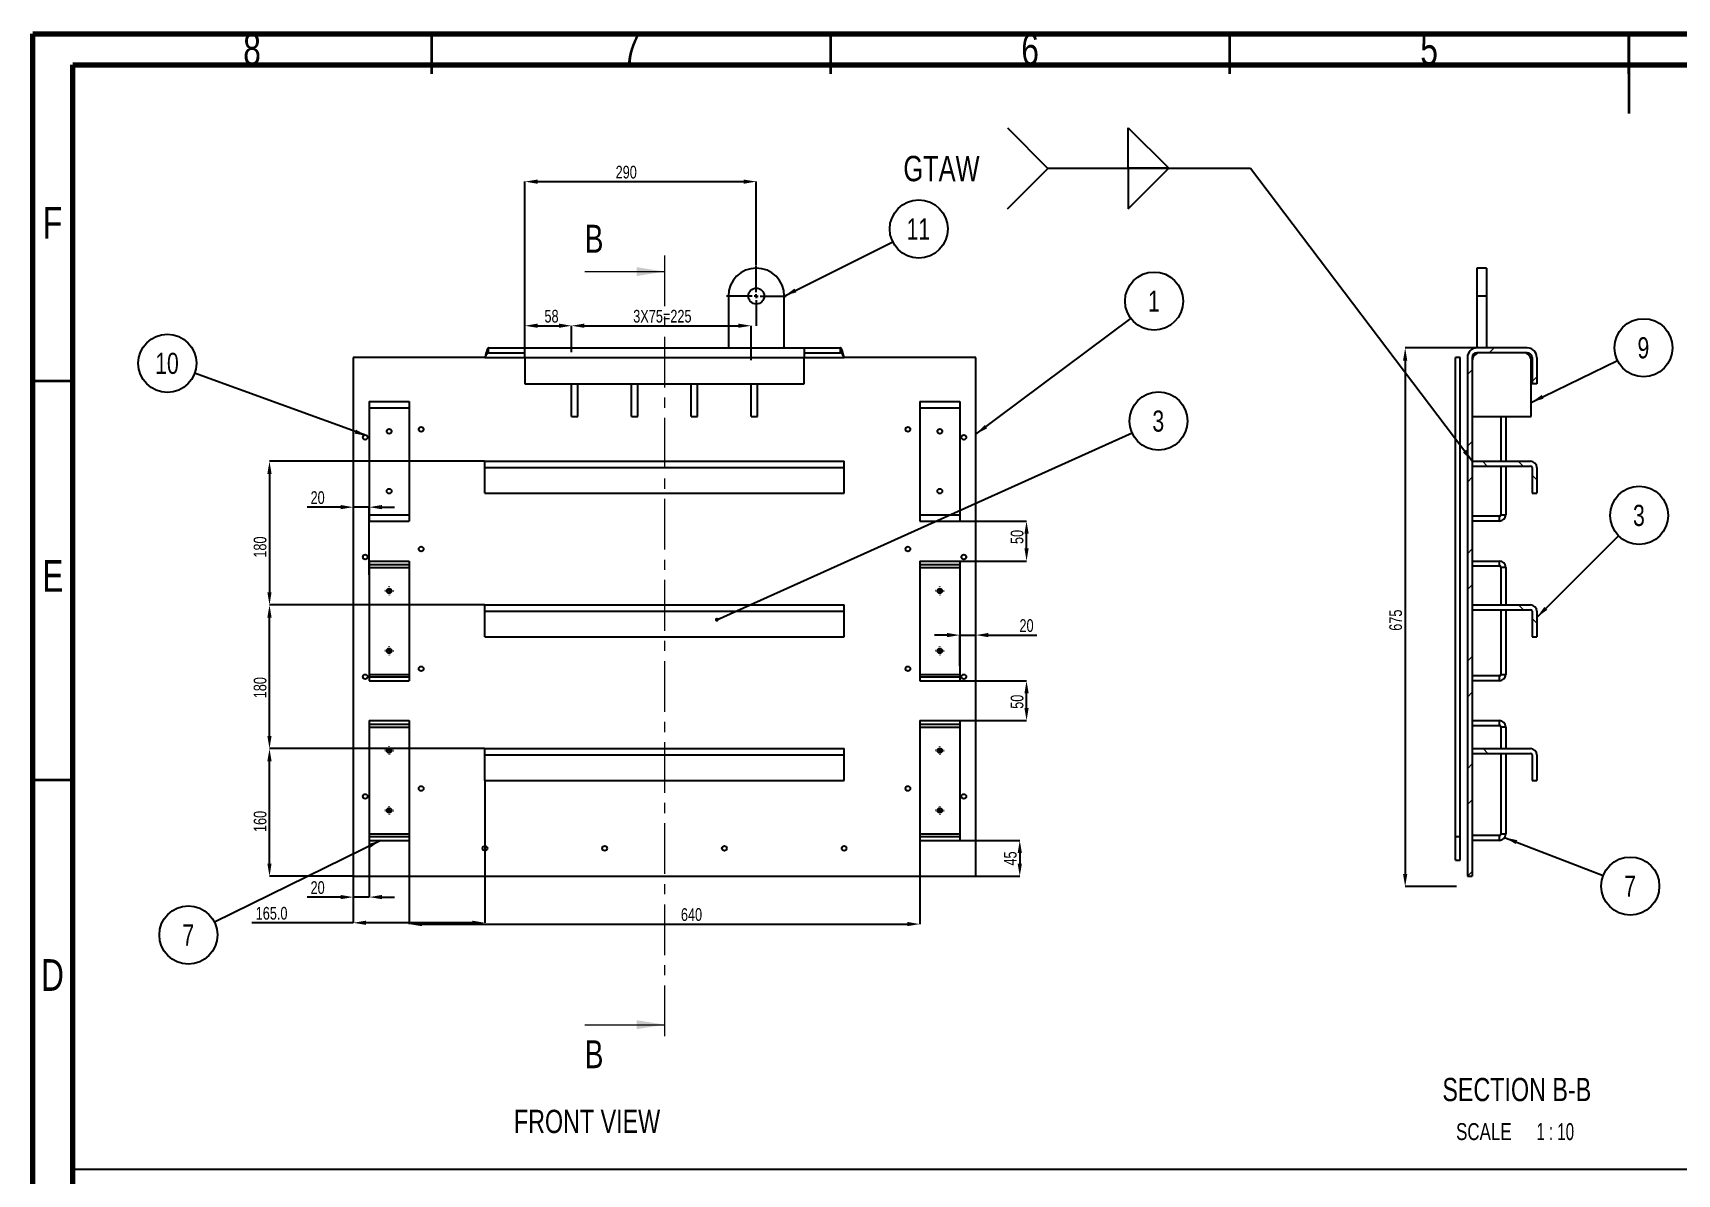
# Model space of a CAD drawing. Header units: millimetres. Extents: x 15 to 1268, y -316 to 292.
# Drawn here: x 15.3 to 221.3, y -165.8 to -22.8 of the extents above; entities that cross this region are included whole.
import ezdxf

# ---------------------------------------------------------------- set-up
doc = ezdxf.new("R2010")
doc.units = ezdxf.units.MM
doc.header["$PDSIZE"] = -1
doc.linetypes.add('CENTER', pattern=[10.16, 6.35, -1.27, 1.27, -1.27])
doc.linetypes.add('CENTERX2', pattern=[20.32, 12.7, -2.54, 2.54, -2.54])
doc.layers.add('FORMAT', color=7, linetype='Continuous')
doc.styles.add('SLDTEXTSTYLE0', font='TXT', dxfattribs={"width": 0.75})
doc.styles.add('SLDTEXTSTYLE12', font='TXT', dxfattribs={"width": 0.666667})
doc.dimstyles.new('SLDDIMSTYLE0', dxfattribs={"dimtxt": 0.18, "dimasz": 1.5875, "dimexe": 0, "dimexo": 0.0625, "dimgap": 0, "dimtad": 0, "dimtih": 1, "dimtoh": 1, "dimdec": 0, "dimrnd": 1e-09, "dimzin": 0, "dimdsep": 46, "dimtxsty": 'Standard', "dimsah": 1, "dimcen": 0.09, "dimadec": 0, "dimazin": 0, "dimtfac": 1.5875, "dimtdec": 0, "dimtofl": 0, "dimtmove": 0, "dimatfit": 3, "dimfxl": 1, "dimfrac": 2, "dimtolj": 1, "dimtzin": 0, "dimarcsym": 0})
doc.dimstyles.new('SLDDIMSTYLE1', dxfattribs={"dimtxt": 0.18, "dimasz": 0.488462, "dimexe": 0, "dimexo": 0.0625, "dimgap": 0, "dimtad": 0, "dimtih": 1, "dimtoh": 1, "dimdec": 0, "dimrnd": 1e-09, "dimzin": 0, "dimdsep": 46, "dimtxsty": 'Standard', "dimblk1": 'DOT', "dimblk2": 'DOT', "dimsah": 1, "dimcen": 0.09, "dimadec": 0, "dimazin": 0, "dimtfac": 0.488462, "dimtdec": 0, "dimtofl": 0, "dimtmove": 0, "dimatfit": 3, "dimldrblk": 'DOT', "dimfxl": 1, "dimfrac": 2, "dimtolj": 1, "dimtzin": 0, "dimarcsym": 0})
doc.dimstyles.new('SLDDIMSTYLE19', dxfattribs={"dimtxt": 1.5875, "dimasz": 1.5875, "dimexe": 0, "dimexo": 0.0625, "dimgap": 0.396875, "dimtad": 1, "dimdec": 1, "dimlfac": 10, "dimrnd": 1e-09, "dimzin": 4, "dimdsep": 46, "dimtxsty": 'SLDTEXTSTYLE0', "dimsah": 1, "dimcen": 0.09, "dimadec": 0, "dimazin": 1, "dimtfac": 1, "dimtofl": 0, "dimtmove": 0, "dimatfit": 3, "dimfxl": 1, "dimfrac": 2, "dimtolj": 1, "dimtzin": 12, "dimarcsym": 0})
doc.dimstyles.new('SLDDIMSTYLE3', dxfattribs={"dimtxt": 1.5875, "dimasz": 1.5875, "dimexe": 0, "dimexo": 0.0625, "dimgap": 0.396875, "dimtad": 1, "dimdec": 0, "dimlfac": 10, "dimrnd": 1e-09, "dimzin": 12, "dimdsep": 46, "dimtxsty": 'SLDTEXTSTYLE0', "dimsah": 1, "dimcen": 0.09, "dimadec": 0, "dimazin": 3, "dimtfac": 1, "dimtdec": 0, "dimtofl": 0, "dimtmove": 0, "dimatfit": 3, "dimfxl": 1, "dimfrac": 2, "dimtolj": 1, "dimtzin": 12, "dimarcsym": 0})
doc.dimstyles.new('SLDDIMSTYLE4', dxfattribs={"dimtxt": 1.5875, "dimasz": 1.5875, "dimexe": 0, "dimexo": 0.0625, "dimgap": 0.396875, "dimtad": 1, "dimdec": 0, "dimlfac": 10, "dimrnd": 1e-09, "dimzin": 12, "dimdsep": 46, "dimtxsty": 'SLDTEXTSTYLE0', "dimsah": 1, "dimcen": 0.09, "dimadec": 0, "dimazin": 3, "dimtfac": 1, "dimtdec": 0, "dimtmove": 0, "dimatfit": 0, "dimfxl": 1, "dimfrac": 2, "dimtolj": 1, "dimtzin": 12, "dimarcsym": 0})

# ---------------------------------------------------------------- blocks, each defined once
blk = doc.blocks.new('*D886')
at = {"layer": 'Defpoints', "color": 0}
for p in [(62.43, -122.17), (126.43, -122.17), (126.43, -134.46)]:
    blk.add_point(p, dxfattribs=at)
at = {"layer": 'FORMAT', "color": 0, "lineweight": -2}
for p, q in [((62.43, -122.23), (62.43, -134.46)), ((126.43, -122.23), (126.43, -134.46)), ((64.02, -134.46), (124.84, -134.46))]:
    blk.add_line(p, q, dxfattribs=at)
at = {"layer": 'FORMAT', "color": 0}
for points in [[(64.02, -134.19), (64.02, -134.72), (62.43, -134.46)], [(124.84, -134.19), (124.84, -134.72), (126.43, -134.46)]]:
    blk.add_solid(points, dxfattribs=at)
at = {"layer": 'FORMAT', "color": 0, "insert": (97.81, -132.47), "char_height": 1.587, "attachment_point": 2, "style": 'SLDTEXTSTYLE0'}
blk.add_mtext('\\A1;640', dxfattribs=at)
blk = doc.blocks.new('*D887')
at = {"layer": 'Defpoints', "color": 0}
for p in [(71.93, -116.47), (55.43, -128.47), (55.43, -134.3)]:
    blk.add_point(p, dxfattribs=at)
at = {"layer": 'FORMAT', "color": 0, "lineweight": -2}
for p, q in [((71.93, -116.53), (71.93, -134.3)), ((55.43, -128.53), (55.43, -134.3)), ((55.43, -134.3), (42.71, -134.3)), ((70.34, -134.3), (57.02, -134.3))]:
    blk.add_line(p, q, dxfattribs=at)
at = {"layer": 'FORMAT', "color": 0}
for points in [[(57.02, -134.03), (57.02, -134.56), (55.43, -134.3)], [(70.34, -134.03), (70.34, -134.56), (71.93, -134.3)]]:
    blk.add_solid(points, dxfattribs=at)
at = {"layer": 'FORMAT', "color": 0, "insert": (45.19, -132.31), "char_height": 1.587, "attachment_point": 2, "style": 'SLDTEXTSTYLE0'}
blk.add_mtext('\\A1;165.0', dxfattribs=at)
blk = doc.blocks.new('*D888')
at = {"layer": 'Defpoints', "color": 0}
for p in [(131.43, -123.97), (133.43, -128.47), (138.94, -128.47)]:
    blk.add_point(p, dxfattribs=at)
at = {"layer": 'FORMAT', "color": 0, "lineweight": -2}
for p, q in [((131.49, -123.97), (138.94, -123.97)), ((138.94, -125.55), (138.94, -126.88)), ((133.49, -128.47), (138.94, -128.47))]:
    blk.add_line(p, q, dxfattribs=at)
at = {"layer": 'FORMAT', "color": 0}
for points in [[(138.68, -125.55), (139.21, -125.55), (138.94, -123.97)], [(138.68, -126.88), (139.21, -126.88), (138.94, -128.47)]]:
    blk.add_solid(points, dxfattribs=at)
at = {"layer": 'FORMAT', "color": 0, "insert": (136.96, -126.24), "char_height": 1.587, "attachment_point": 2, "rotation": 90, "style": 'SLDTEXTSTYLE0'}
blk.add_mtext('\\A1;45', dxfattribs=at)
blk = doc.blocks.new('*D889')
at = {"layer": 'Defpoints', "color": 0}
for p in [(44.93, -112.47), (71.93, -112.47), (55.43, -128.47)]:
    blk.add_point(p, dxfattribs=at)
at = {"layer": 'FORMAT', "color": 0, "lineweight": -2}
for p, q in [((71.87, -112.47), (44.93, -112.47)), ((44.93, -126.88), (44.93, -114.05)), ((55.37, -128.47), (44.93, -128.47))]:
    blk.add_line(p, q, dxfattribs=at)
at = {"layer": 'FORMAT', "color": 0}
for points in [[(44.66, -114.05), (45.19, -114.05), (44.93, -112.47)], [(44.66, -126.88), (45.19, -126.88), (44.93, -128.47)]]:
    blk.add_solid(points, dxfattribs=at)
at = {"layer": 'FORMAT', "color": 0, "insert": (42.95, -121.6), "char_height": 1.587, "attachment_point": 2, "rotation": 90, "style": 'SLDTEXTSTYLE0'}
blk.add_mtext('\\A1;160', dxfattribs=at)
blk = doc.blocks.new('*D890')
at = {"layer": 'Defpoints', "color": 0}
for p in [(44.93, -94.47), (71.93, -94.47), (71.93, -112.47)]:
    blk.add_point(p, dxfattribs=at)
at = {"layer": 'FORMAT', "color": 0, "lineweight": -2}
for p, q in [((71.87, -94.47), (44.93, -94.47)), ((44.93, -110.88), (44.93, -96.05)), ((71.87, -112.47), (44.93, -112.47))]:
    blk.add_line(p, q, dxfattribs=at)
at = {"layer": 'FORMAT', "color": 0}
for points in [[(44.66, -96.05), (45.19, -96.05), (44.93, -94.47)], [(44.66, -110.88), (45.19, -110.88), (44.93, -112.47)]]:
    blk.add_solid(points, dxfattribs=at)
at = {"layer": 'FORMAT', "color": 0, "insert": (42.95, -104.84), "char_height": 1.587, "attachment_point": 2, "rotation": 90, "style": 'SLDTEXTSTYLE0'}
blk.add_mtext('\\A1;180', dxfattribs=at)
blk = doc.blocks.new('*D891')
at = {"layer": 'Defpoints', "color": 0}
for p in [(133.43, -98.25), (131.43, -102.17), (133.43, -128.47)]:
    blk.add_point(p, dxfattribs=at)
at = {"layer": 'FORMAT', "color": 0, "lineweight": -2}
for p, q in [((129.84, -98.25), (128.25, -98.25)), ((131.43, -102.1), (131.43, -98.25)), ((131.43, -98.25), (133.43, -98.25)), ((133.43, -128.4), (133.43, -98.25)), ((135.02, -98.25), (141.08, -98.25))]:
    blk.add_line(p, q, dxfattribs=at)
at = {"layer": 'FORMAT', "color": 0}
for points in [[(129.84, -97.98), (129.84, -98.51), (131.43, -98.25)], [(135.02, -97.98), (135.02, -98.51), (133.43, -98.25)]]:
    blk.add_solid(points, dxfattribs=at)
at = {"layer": 'FORMAT', "color": 0, "insert": (139.79, -96.26), "char_height": 1.587, "attachment_point": 2, "style": 'SLDTEXTSTYLE0'}
blk.add_mtext('\\A1;20', dxfattribs=at)
blk = doc.blocks.new('*D892')
at = {"layer": 'Defpoints', "color": 0}
for p in [(55.43, -63.47), (55.43, -82.22), (57.43, -90.77)]:
    blk.add_point(p, dxfattribs=at)
at = {"layer": 'FORMAT', "color": 0, "lineweight": -2}
for p, q in [((55.43, -63.53), (55.43, -82.22)), ((53.84, -82.22), (49.67, -82.22)), ((57.43, -82.22), (55.43, -82.22)), ((57.43, -90.7), (57.43, -82.22)), ((59.02, -82.22), (60.6, -82.22))]:
    blk.add_line(p, q, dxfattribs=at)
at = {"layer": 'FORMAT', "color": 0}
for points in [[(53.84, -81.95), (53.84, -82.48), (55.43, -82.22)], [(59.02, -81.95), (59.02, -82.48), (57.43, -82.22)]]:
    blk.add_solid(points, dxfattribs=at)
at = {"layer": 'FORMAT', "color": 0, "insert": (50.96, -80.23), "char_height": 1.587, "attachment_point": 2, "style": 'SLDTEXTSTYLE0'}
blk.add_mtext('\\A1;20', dxfattribs=at)
blk = doc.blocks.new('*D893')
at = {"layer": 'Defpoints', "color": 0}
for p in [(57.43, -122.17), (55.43, -128.47), (55.43, -131.08)]:
    blk.add_point(p, dxfattribs=at)
at = {"layer": 'FORMAT', "color": 0, "lineweight": -2}
for p, q in [((57.43, -122.23), (57.43, -131.08)), ((55.43, -128.53), (55.43, -131.08)), ((53.84, -131.08), (49.67, -131.08)), ((57.43, -131.08), (55.43, -131.08)), ((59.02, -131.08), (60.6, -131.08))]:
    blk.add_line(p, q, dxfattribs=at)
at = {"layer": 'FORMAT', "color": 0}
for points in [[(53.84, -130.81), (53.84, -131.34), (55.43, -131.08)], [(59.02, -130.81), (59.02, -131.34), (57.43, -131.08)]]:
    blk.add_solid(points, dxfattribs=at)
at = {"layer": 'FORMAT', "color": 0, "insert": (50.96, -129.09), "char_height": 1.587, "attachment_point": 2, "style": 'SLDTEXTSTYLE0'}
blk.add_mtext('\\A1;20', dxfattribs=at)
blk = doc.blocks.new('*D894')
at = {"layer": 'Defpoints', "color": 0}
for p in [(82.78, -59.49), (76.93, -62.27), (82.78, -62.87)]:
    blk.add_point(p, dxfattribs=at)
at = {"layer": 'FORMAT', "color": 0, "lineweight": -2}
for p, q in [((76.93, -62.2), (76.93, -59.49)), ((78.52, -59.49), (81.19, -59.49)), ((82.78, -62.8), (82.78, -59.49))]:
    blk.add_line(p, q, dxfattribs=at)
at = {"layer": 'FORMAT', "color": 0}
for points in [[(78.52, -59.22), (78.52, -59.75), (76.93, -59.49)], [(81.19, -59.22), (81.19, -59.75), (82.78, -59.49)]]:
    blk.add_solid(points, dxfattribs=at)
at = {"layer": 'FORMAT', "color": 0, "insert": (80.27, -57.5), "char_height": 1.587, "attachment_point": 2, "style": 'SLDTEXTSTYLE0'}
blk.add_mtext('\\A1;58', dxfattribs=at)
blk = doc.blocks.new('*D895')
at = {"layer": 'Defpoints', "color": 0}
for p in [(71.93, -76.47), (44.93, -94.47), (71.93, -94.47)]:
    blk.add_point(p, dxfattribs=at)
at = {"layer": 'FORMAT', "color": 0, "lineweight": -2}
for p, q in [((71.87, -76.47), (44.93, -76.47)), ((44.93, -78.05), (44.93, -92.88)), ((71.87, -94.47), (44.93, -94.47))]:
    blk.add_line(p, q, dxfattribs=at)
at = {"layer": 'FORMAT', "color": 0}
for points in [[(44.66, -78.05), (45.19, -78.05), (44.93, -76.47)], [(44.66, -92.88), (45.19, -92.88), (44.93, -94.47)]]:
    blk.add_solid(points, dxfattribs=at)
at = {"layer": 'FORMAT', "color": 0, "insert": (42.95, -87.22), "char_height": 1.587, "attachment_point": 2, "rotation": 90, "style": 'SLDTEXTSTYLE0'}
blk.add_mtext('\\A1;180', dxfattribs=at)
blk = doc.blocks.new('*D896')
at = {"layer": 'Defpoints', "color": 0}
for p in [(131.43, -103.97), (139.79, -103.97), (131.43, -108.97)]:
    blk.add_point(p, dxfattribs=at)
at = {"layer": 'FORMAT', "color": 0, "lineweight": -2}
for p, q in [((131.49, -103.97), (139.79, -103.97)), ((139.79, -107.38), (139.79, -105.55)), ((131.49, -108.97), (139.79, -108.97))]:
    blk.add_line(p, q, dxfattribs=at)
at = {"layer": 'FORMAT', "color": 0}
for points in [[(139.53, -105.55), (140.06, -105.55), (139.79, -103.97)], [(139.53, -107.38), (140.06, -107.38), (139.79, -108.97)]]:
    blk.add_solid(points, dxfattribs=at)
at = {"layer": 'FORMAT', "color": 0, "insert": (137.81, -106.6), "char_height": 1.587, "attachment_point": 2, "rotation": 90, "style": 'SLDTEXTSTYLE0'}
blk.add_mtext('\\A1;50', dxfattribs=at)
blk = doc.blocks.new('*D897')
at = {"layer": 'Defpoints', "color": 0}
for p in [(105.28, -59.49), (82.78, -62.87), (105.28, -63.87)]:
    blk.add_point(p, dxfattribs=at)
at = {"layer": 'FORMAT', "color": 0, "lineweight": -2}
for p, q in [((82.78, -62.8), (82.78, -59.49)), ((84.37, -59.49), (103.69, -59.49)), ((105.28, -63.8), (105.28, -59.49))]:
    blk.add_line(p, q, dxfattribs=at)
at = {"layer": 'FORMAT', "color": 0}
for points in [[(84.37, -59.22), (84.37, -59.75), (82.78, -59.49)], [(103.69, -59.22), (103.69, -59.75), (105.28, -59.49)]]:
    blk.add_solid(points, dxfattribs=at)
at = {"layer": 'FORMAT', "color": 0, "insert": (94.16, -57.5), "char_height": 1.5875, "attachment_point": 2, "style": 'SLDTEXTSTYLE0'}
blk.add_mtext('\\A1;3X75=225', dxfattribs=at)
blk = doc.blocks.new('*D898')
at = {"layer": 'Defpoints', "color": 0}
for p in [(105.93, -41.43), (105.93, -52.02), (76.93, -62.27)]:
    blk.add_point(p, dxfattribs=at)
at = {"layer": 'FORMAT', "color": 0, "lineweight": -2}
for p, q in [((76.93, -62.2), (76.93, -41.43)), ((78.52, -41.43), (104.34, -41.43)), ((105.93, -51.95), (105.93, -41.43))]:
    blk.add_line(p, q, dxfattribs=at)
at = {"layer": 'FORMAT', "color": 0}
for points in [[(78.52, -41.17), (78.52, -41.7), (76.93, -41.43)], [(104.34, -41.17), (104.34, -41.7), (105.93, -41.43)]]:
    blk.add_solid(points, dxfattribs=at)
at = {"layer": 'FORMAT', "color": 0, "insert": (89.63, -39.45), "char_height": 1.587, "attachment_point": 2, "style": 'SLDTEXTSTYLE0'}
blk.add_mtext('\\A1;290', dxfattribs=at)
blk = doc.blocks.new('*D899')
at = {"layer": 'Defpoints', "color": 0}
for p in [(131.43, -83.97), (139.79, -83.97), (131.43, -88.97)]:
    blk.add_point(p, dxfattribs=at)
at = {"layer": 'FORMAT', "color": 0, "lineweight": -2}
for p, q in [((131.49, -83.97), (139.79, -83.97)), ((139.79, -87.38), (139.79, -85.55)), ((131.49, -88.97), (139.79, -88.97))]:
    blk.add_line(p, q, dxfattribs=at)
at = {"layer": 'FORMAT', "color": 0}
for points in [[(139.53, -85.55), (140.06, -85.55), (139.79, -83.97)], [(139.53, -87.38), (140.06, -87.38), (139.79, -88.97)]]:
    blk.add_solid(points, dxfattribs=at)
at = {"layer": 'FORMAT', "color": 0, "insert": (137.81, -85.95), "char_height": 1.587, "attachment_point": 2, "rotation": 90, "style": 'SLDTEXTSTYLE0'}
blk.add_mtext('\\A1;50', dxfattribs=at)
blk = doc.blocks.new('SW_NOTE_0_84')
at = {"layer": 'FORMAT', "color": 0}
blk.add_circle((-3.27, -1.61), 3.64, dxfattribs=at)
at = {"layer": 'FORMAT', "color": 0, "insert": (-3.29, -0.29), "char_height": 2.65, "attachment_point": 2, "style": 'SLDTEXTSTYLE0'}
blk.add_mtext('7', dxfattribs=at)
blk = doc.blocks.new('SW_NOTE_0_85')
at = {"layer": 'FORMAT', "color": 0}
blk.add_circle((2.92, 2.18), 3.64, dxfattribs=at)
at = {"layer": 'FORMAT', "color": 0, "insert": (2.89, 3.49), "char_height": 2.65, "attachment_point": 2, "style": 'SLDTEXTSTYLE0'}
blk.add_mtext('1', dxfattribs=at)
blk = doc.blocks.new('SW_NOTE_0_86')
at = {"layer": 'FORMAT', "color": 0}
blk.add_circle((-3.42, 1.24), 3.64, dxfattribs=at)
at = {"layer": 'FORMAT', "color": 0, "insert": (-3.47, 2.56), "char_height": 2.646, "attachment_point": 2, "style": 'SLDTEXTSTYLE0'}
blk.add_mtext('10', dxfattribs=at)
blk = doc.blocks.new('SW_NOTE_0_87')
at = {"layer": 'FORMAT', "color": 0}
blk.add_circle((3.32, 1.49), 3.64, dxfattribs=at)
at = {"layer": 'FORMAT', "color": 0, "insert": (3.29, 2.81), "char_height": 2.65, "attachment_point": 2, "style": 'SLDTEXTSTYLE0'}
blk.add_mtext('3', dxfattribs=at)
blk = doc.blocks.new('_Dot')
at = {"color": 0, "linetype": 'ByBlock', "lineweight": -2}
blk.add_line((-0.5, 0), (-1, 0), dxfattribs=at)
at = {"color": 0, "linetype": 'ByBlock', "const_width": 0.5}
blk.add_lwpolyline([(-0.25, 0, 1), (0.25, 0, 1)], format="xyb", close=True, dxfattribs=at)
blk = doc.blocks.new('SW_NOTE_0_88')
at = {"layer": 'FORMAT', "color": 0}
blk.add_circle((3.26, 1.62), 3.64, dxfattribs=at)
at = {"layer": 'FORMAT', "color": 0, "insert": (3.21, 2.94), "char_height": 2.646, "attachment_point": 2, "style": 'SLDTEXTSTYLE0'}
blk.add_mtext('11', dxfattribs=at)
blk = doc.blocks.new('SW_CENTERMARKSYMBOL_63')
at = {"layer": 'FORMAT', "color": 0}
for p, q in [((-0.5, 0), (-0.55, 0)), ((0, 0), (-0.25, 0)), ((0, 0.5), (0, 0.55)), ((0, 0), (0, 0.25)), ((0, 0), (0, -0.25)), ((0, 0), (0.25, 0)), ((0.5, 0), (0.55, 0)), ((0, -0.5), (0, -0.55))]:
    blk.add_line(p, q, dxfattribs=at)
blk = doc.blocks.new('SW_CENTERMARKSYMBOL_64')
at = {"layer": 'FORMAT', "color": 0}
for p, q in [((-0.5, 0), (-0.55, 0)), ((0, 0), (-0.25, 0)), ((0, 0.5), (0, 0.55)), ((0, 0), (0, 0.25)), ((0, 0), (0, -0.25)), ((0, 0), (0.25, 0)), ((0.5, 0), (0.55, 0)), ((0, -0.5), (0, -0.55))]:
    blk.add_line(p, q, dxfattribs=at)
blk = doc.blocks.new('SW_CENTERMARKSYMBOL_65')
at = {"layer": 'FORMAT', "color": 0}
for p, q in [((-0.5, 0), (-0.55, 0)), ((0, 0), (-0.25, 0)), ((0, 0.5), (0, 0.55)), ((0, 0), (0, 0.25)), ((0, 0), (0, -0.25)), ((0, 0), (0.25, 0)), ((0.5, 0), (0.55, 0)), ((0, -0.5), (0, -0.55))]:
    blk.add_line(p, q, dxfattribs=at)
blk = doc.blocks.new('SW_CENTERMARKSYMBOL_66')
at = {"layer": 'FORMAT', "color": 0}
for p, q in [((-0.5, 0), (-0.55, 0)), ((0, 0), (-0.25, 0)), ((0, 0.5), (0, 0.55)), ((0, 0), (0, 0.25)), ((0, 0), (0, -0.25)), ((0, 0), (0.25, 0)), ((0.5, 0), (0.55, 0)), ((0, -0.5), (0, -0.55))]:
    blk.add_line(p, q, dxfattribs=at)
blk = doc.blocks.new('SW_CENTERMARKSYMBOL_67')
at = {"layer": 'FORMAT', "color": 0}
for p, q in [((-0.5, 0), (-0.55, 0)), ((0, 0), (-0.25, 0)), ((0, 0.5), (0, 0.55)), ((0, 0), (0, 0.25)), ((0, 0), (0, -0.25)), ((0, 0), (0.25, 0)), ((0.5, 0), (0.55, 0)), ((0, -0.5), (0, -0.55))]:
    blk.add_line(p, q, dxfattribs=at)
blk = doc.blocks.new('SW_CENTERMARKSYMBOL_68')
at = {"layer": 'FORMAT', "color": 0}
for p, q in [((-0.5, 0), (-0.55, 0)), ((0, 0), (-0.25, 0)), ((0, 0.5), (0, 0.55)), ((0, 0), (0, 0.25)), ((0, 0), (0, -0.25)), ((0, 0), (0.25, 0)), ((0.5, 0), (0.55, 0)), ((0, -0.5), (0, -0.55))]:
    blk.add_line(p, q, dxfattribs=at)
blk = doc.blocks.new('SW_CENTERMARKSYMBOL_69')
at = {"layer": 'FORMAT', "color": 0}
for p, q in [((-0.5, 0), (-0.55, 0)), ((0, 0), (-0.25, 0)), ((0, 0.5), (0, 0.55)), ((0, 0), (0, 0.25)), ((0, 0), (0, -0.25)), ((0, 0), (0.25, 0)), ((0.5, 0), (0.55, 0)), ((0, -0.5), (0, -0.55))]:
    blk.add_line(p, q, dxfattribs=at)
blk = doc.blocks.new('SW_CENTERMARKSYMBOL_70')
at = {"layer": 'FORMAT', "color": 0}
for p, q in [((-0.5, 0), (-0.55, 0)), ((0, 0), (-0.25, 0)), ((0, 0.5), (0, 0.55)), ((0, 0), (0, 0.25)), ((0, 0), (0, -0.25)), ((0, 0), (0.25, 0)), ((0.5, 0), (0.55, 0)), ((0, -0.5), (0, -0.55))]:
    blk.add_line(p, q, dxfattribs=at)
blk = doc.blocks.new('SW_CENTERMARKSYMBOL_71')
at = {"layer": 'FORMAT', "color": 0}
for p, q in [((0, 0.5), (0, 3.75)), ((-0.5, 0), (-3.75, 0)), ((0, 0), (-0.25, 0)), ((0, 0), (0, 0.25)), ((0, 0), (0, -0.25)), ((0, 0), (0.25, 0)), ((0.5, 0), (3.75, 0)), ((0, -0.5), (0, -3.75))]:
    blk.add_line(p, q, dxfattribs=at)
blk = doc.blocks.new('SW_HATCH_3')
at = {"color": 0, "linetype": 'Continuous', "lineweight": 18}
for p, q in [((2.74, 65.6), (3.34, 66.2)), ((0, 62.86), (0.6, 63.46)), ((8.1, 61.98), (8.7, 62.58)), ((0, 53.88), (0.6, 54.48)), ((2.48, 51.4), (1.88, 52)), ((6.97, 51.4), (6.37, 52)), ((0, 49.39), (0.6, 49.99)), ((8.7, 49.67), (8.1, 50.27)), ((0, 40.41), (0.6, 41.01)), ((0, 35.92), (0.6, 36.52)), ((7.01, 33.4), (6.41, 34)), ((8.7, 31.71), (8.1, 32.31)), ((0, 26.94), (0.6, 27.54)), ((0, 22.45), (0.6, 23.05)), ((2.56, 15.4), (1.96, 16)), ((0, 13.47), (0.6, 14.07)), ((0, 8.98), (0.6, 9.58)), ((0, 0), (0.6, 0.6))]:
    blk.add_line(p, q, dxfattribs=at)
blk = doc.blocks.new('*D900')
at = {"layer": 'Defpoints', "color": 0}
for p in [(196.24, -62.27), (187.24, -129.77), (193.74, -129.77)]:
    blk.add_point(p, dxfattribs=at)
at = {"layer": 'FORMAT', "color": 0, "lineweight": -2}
for p, q in [((196.17, -62.27), (187.24, -62.27)), ((187.24, -63.85), (187.24, -128.18)), ((193.67, -129.77), (187.24, -129.77))]:
    blk.add_line(p, q, dxfattribs=at)
at = {"layer": 'FORMAT', "color": 0}
for points in [[(186.97, -63.85), (187.5, -63.85), (187.24, -62.27)], [(186.97, -128.18), (187.5, -128.18), (187.24, -129.77)]]:
    blk.add_solid(points, dxfattribs=at)
at = {"layer": 'FORMAT', "color": 0, "insert": (185.25, -96.38), "char_height": 1.587, "attachment_point": 2, "rotation": 90, "style": 'SLDTEXTSTYLE0'}
blk.add_mtext('\\A1;675', dxfattribs=at)
blk = doc.blocks.new('SW_NOTE_0_89')
at = {"layer": 'FORMAT', "color": 0, "attachment_point": 2}
for s, insert, char_height, style in [('SECTION B-B', (11.32, 3.75), 2.9104, 'SLDTEXTSTYLE0'), ('SCALE', (7.19, -1.92), 2.117, 'SLDTEXTSTYLE0'), ('1 : 10', (16.14, -1.92), 2.117, 'SLDTEXTSTYLE12')]:
    blk.add_mtext(s, dxfattribs=dict(at, insert=insert, char_height=char_height, style=style))
blk = doc.blocks.new('SW_NOTE_0_90')
at = {"layer": 'FORMAT', "color": 0}
blk.add_circle((3.27, 1.59), 3.64, dxfattribs=at)
at = {"layer": 'FORMAT', "color": 0, "insert": (3.25, 2.91), "char_height": 2.65, "attachment_point": 2, "style": 'SLDTEXTSTYLE0'}
blk.add_mtext('9', dxfattribs=at)
blk = doc.blocks.new('SW_NOTE_0_91')
at = {"layer": 'FORMAT', "color": 0}
blk.add_circle((3.4, -1.31), 3.64, dxfattribs=at)
at = {"layer": 'FORMAT', "color": 0, "insert": (3.37, 0), "char_height": 2.65, "attachment_point": 2, "style": 'SLDTEXTSTYLE0'}
blk.add_mtext('7', dxfattribs=at)
blk = doc.blocks.new('SW_NOTE_0_92')
at = {"layer": 'FORMAT', "color": 0}
blk.add_circle((2.58, 2.57), 3.64, dxfattribs=at)
at = {"layer": 'FORMAT', "color": 0, "insert": (2.55, 3.89), "char_height": 2.65, "attachment_point": 2, "style": 'SLDTEXTSTYLE0'}
blk.add_mtext('3', dxfattribs=at)
blk = doc.blocks.new('SW_SYMBOL_AWLD_FILL')
at = {"layer": 'FORMAT', "color": 0}
for p, q in [((0, 0), (0, 1250)), ((0, 1250), (1250, 0)), ((1250, 0), (0, 0))]:
    blk.add_line(p, q, dxfattribs=at)
blk = doc.blocks.new('SW_WELDSYMBOL_2')
at = {"layer": 'FORMAT', "color": 0}
for p in [(-30.48, 5.08), (-30.48, -5.08), (0, 0)]:
    blk.add_line(p, (-25.4, 0), dxfattribs=at)
at = {"layer": 'FORMAT', "color": 0, "xscale": 0.0040555664, "yscale": 0.0040555664, "zscale": 0.0040555664}
blk.add_blockref('SW_SYMBOL_AWLD_FILL', (-15.33, 0.01), dxfattribs=at)
at = {"layer": 'FORMAT', "color": 0, "extrusion": (0, 0, -1), "xscale": 0.0040555664, "yscale": 0.0040555664, "zscale": 0.0040555664, "rotation": 180}
blk.add_blockref('SW_SYMBOL_AWLD_FILL', (15.33, 0.01), dxfattribs=at)
at = {"layer": 'FORMAT', "color": 0, "insert": (-43.51, 1.57), "char_height": 3.175, "attachment_point": 1, "style": 'SLDTEXTSTYLE0'}
blk.add_mtext('GTAW', dxfattribs=at)

msp = doc.modelspace()

# ---------------------------------------------------------------- linework, layer by layer
at = {"color": 7, "linetype": 'Continuous', "lineweight": 70}
for p, q in [((15.28009953, -309.91453958), (15.28009953, -22.91453958)), ((15.28009953, -22.91453958), (415.28009953, -22.91453958)), ((20.28009953, -303.78101457), (20.28009953, -26.78101457)), ((20.28009953, -26.78101457), (409.68257164, -26.78101457))]:
    msp.add_line(p, q, dxfattribs=at)
at = {"color": 7, "linetype": 'Continuous', "lineweight": 35}
for p, q in [((65.28009953, -27.91453958), (65.28009953, -22.91453958)), ((115.28009953, -27.91453958), (115.28009953, -22.91453958)), ((165.28009953, -27.91453958), (165.28009953, -22.91453958)), ((215.28009953, -22.91353958), (215.28009953, -32.91553958)), ((215.28009953, -27.91453958), (215.28009953, -22.91453958)), ((20.28009953, -66.41453958), (15.28009953, -66.41453958)), ((20.28009953, -116.41453958), (15.28009953, -116.41453958))]:
    msp.add_line(p, q, dxfattribs=at)
at = {"color": 7, "linetype": 'CENTER', "lineweight": 18}
msp.add_line((94.42957164, -50.70488019), (94.42957164, -149.06263485), dxfattribs=at)
at = {"color": 7, "linetype": 'Continuous', "lineweight": 18}
for p, q in [((84.42957164, -52.70488019), (94.42957164, -52.70488019)), ((84.42957164, -147.06263485), (94.42957164, -147.06263485))]:
    msp.add_line(p, q, dxfattribs=at)
at = {"color": 7, "linetype": 'Continuous', "lineweight": 25}
for p, q in [((197.43731756, -52.26668523), (196.23731756, -52.26668523)), ((196.23731756, -52.26668523), (196.23731756, -55.76668523)), ((197.43731756, -52.26668523), (197.43731756, -55.76668523)), ((102.42957164, -55.76668523), (102.42957164, -62.26668523)), ((109.42957164, -62.26668523), (109.42957164, -55.76668523)), ((197.43731756, -55.76668523), (196.23731756, -55.76668523)), ((196.23731756, -55.76668523), (196.23731756, -62.26668523)), ((197.43731756, -55.76668523), (197.43731756, -62.26668523)), ((55.42957164, -63.46668523), (55.42957164, -128.46668523)), ((71.92957164, -63.46668523), (55.42957164, -63.46668523)), ((72.36435425, -62.86668523), (72.36435425, -62.26668523)), ((72.36435425, -62.26668523), (76.92957164, -62.26668523)), ((72.36435425, -62.86668523), (76.92957164, -62.86668523)), ((76.92957164, -63.46668523), (76.92957164, -62.26668523)), ((76.92957164, -62.26668523), (111.92957164, -62.26668523)), ((76.92957164, -63.46668523), (76.92957164, -66.76668523)), ((76.92957164, -63.46668523), (111.92957164, -63.46668523)), ((111.92957164, -62.26668523), (111.92957164, -63.46668523)), ((111.92957164, -62.26668523), (116.49478903, -62.26668523)), ((111.92957164, -62.86668523), (116.49478903, -62.86668523)), ((111.92957164, -66.76668523), (111.92957164, -63.46668523)), ((116.49478903, -62.86668523), (116.49478903, -62.26668523)), ((133.42957164, -63.46668523), (116.92957164, -63.46668523)), ((133.42957164, -128.46668523), (133.42957164, -63.46668523)), ((194.13731756, -63.46668523), (193.53731756, -63.46668523)), ((193.53731756, -123.46668523), (193.53731756, -63.46668523)), ((194.13731756, -123.46668523), (194.13731756, -63.46668523)), ((195.03731756, -63.46668523), (195.03731756, -128.46668523)), ((195.63731756, -63.46668523), (195.63731756, -63.86668523)), ((195.63731756, -63.86668523), (195.63731756, -70.86668523)), ((202.53731756, -62.26668523), (196.23731756, -62.26668523)), ((196.63731756, -62.86668523), (196.23731756, -62.86668523)), ((202.03731756, -62.86668523), (196.63731756, -62.86668523)), ((202.53731756, -62.86668523), (202.03731756, -62.86668523)), ((203.03731756, -70.86668523), (203.03731756, -63.86668523)), ((203.13731756, -63.46668523), (203.13731756, -66.76668523)), ((203.73731756, -63.46668523), (203.73731756, -66.76668523)), ((76.92957164, -66.76668523), (111.92957164, -66.76668523)), ((82.77957164, -70.86668523), (82.77957164, -66.76668523)), ((83.57957164, -70.86668523), (83.57957164, -66.76668523)), ((90.27957164, -70.86668523), (90.27957164, -66.76668523)), ((91.07957164, -70.86668523), (91.07957164, -66.76668523)), ((97.77957164, -70.86668523), (97.77957164, -66.76668523)), ((98.57957164, -70.86668523), (98.57957164, -66.76668523)), ((105.27957164, -70.86668523), (105.27957164, -66.76668523)), ((106.07957164, -70.86668523), (106.07957164, -66.76668523)), ((203.73731756, -66.76668523), (203.13731756, -66.76668523)), ((57.42957164, -68.96668523), (62.42957164, -68.96668523)), ((57.42957164, -68.96668523), (57.42957164, -69.76668523)), ((57.42957164, -69.76668523), (57.42957164, -83.16668523)), ((57.42957164, -69.76668523), (62.42957164, -69.76668523)), ((62.42957164, -68.96668523), (62.42957164, -69.76668523)), ((62.42957164, -69.76668523), (62.42957164, -83.16668523)), ((126.42957164, -68.96668523), (131.42957164, -68.96668523)), ((126.42957164, -68.96668523), (126.42957164, -69.76668523)), ((126.42957164, -69.76668523), (131.42957164, -69.76668523)), ((126.42957164, -69.76668523), (126.42957164, -83.16668523)), ((131.42957164, -68.96668523), (131.42957164, -69.76668523)), ((131.42957164, -69.76668523), (131.42957164, -83.16668523)), ((82.77957164, -70.86668523), (83.57957164, -70.86668523)), ((90.27957164, -70.86668523), (91.07957164, -70.86668523)), ((97.77957164, -70.86668523), (98.57957164, -70.86668523)), ((105.27957164, -70.86668523), (106.07957164, -70.86668523)), ((195.63731756, -70.86668523), (195.63731756, -128.46668523)), ((195.63731756, -70.86668523), (203.03731756, -70.86668523)), ((199.23731756, -70.86668523), (199.23731756, -76.46668523)), ((199.83731756, -70.86668523), (199.83731756, -76.46668523)), ((71.92957164, -77.26668523), (71.92957164, -76.46668523)), ((71.92957164, -76.46668523), (116.92957164, -76.46668523)), ((71.92957164, -77.26668523), (116.92957164, -77.26668523)), ((71.92957164, -80.46668523), (71.92957164, -77.26668523)), ((116.92957164, -77.26668523), (116.92957164, -76.46668523)), ((116.92957164, -80.46668523), (116.92957164, -77.26668523)), ((195.63731756, -76.46668523), (195.63731756, -77.06668523)), ((195.63731756, -76.46668523), (202.93731756, -76.46668523)), ((195.63731756, -77.06668523), (202.93731756, -77.06668523)), ((199.23731756, -77.06668523), (199.23731756, -83.16668523)), ((199.83731756, -77.06668523), (199.83731756, -83.16668523)), ((203.13731756, -77.26668523), (203.13731756, -80.46668523)), ((203.73731756, -77.26668523), (203.73731756, -80.46668523)), ((71.92957164, -80.46668523), (116.92957164, -80.46668523)), ((203.13731756, -80.46668523), (203.73731756, -80.46668523)), ((57.42957164, -83.16668523), (62.42957164, -83.16668523)), ((57.42957164, -83.16668523), (57.42957164, -83.96668523)), ((57.42957164, -83.96668523), (62.42957164, -83.96668523)), ((62.42957164, -83.16668523), (62.42957164, -83.96668523)), ((126.42957164, -83.16668523), (131.42957164, -83.16668523)), ((126.42957164, -83.16668523), (126.42957164, -83.96668523)), ((126.42957164, -83.96668523), (131.42957164, -83.96668523)), ((131.42957164, -83.16668523), (131.42957164, -83.96668523)), ((199.03731756, -83.36668523), (195.63731756, -83.36668523)), ((199.03731756, -83.96668523), (195.63731756, -83.96668523)), ((199.03731756, -83.96668523), (199.03731756, -83.36668523)), ((199.23731756, -83.16668523), (199.83731756, -83.16668523)), ((57.42957164, -88.96668523), (57.42957164, -89.76668523)), ((57.42957164, -88.96668523), (62.42957164, -88.96668523)), ((57.42957164, -89.76668523), (57.42957164, -103.16668523)), ((57.42957164, -89.76668523), (62.42957164, -89.76668523)), ((62.42957164, -88.96668523), (62.42957164, -89.76668523)), ((62.42957164, -89.76668523), (62.42957164, -103.16668523)), ((126.42957164, -88.96668523), (131.42957164, -88.96668523)), ((126.42957164, -88.96668523), (126.42957164, -89.76668523)), ((126.42957164, -89.76668523), (131.42957164, -89.76668523)), ((126.42957164, -89.76668523), (126.42957164, -103.16668523)), ((131.42957164, -88.96668523), (131.42957164, -89.76668523)), ((131.42957164, -89.76668523), (131.42957164, -103.16668523)), ((195.63731756, -88.96668523), (199.03731756, -88.96668523)), ((195.63731756, -89.56668523), (199.03731756, -89.56668523)), ((199.03731756, -89.56668523), (199.03731756, -88.96668523)), ((199.23731756, -89.76668523), (199.23731756, -94.46668523)), ((199.83731756, -89.76668523), (199.23731756, -89.76668523)), ((199.83731756, -89.76668523), (199.83731756, -94.46668523)), ((71.92957164, -95.26668523), (71.92957164, -94.46668523)), ((71.92957164, -94.46668523), (116.92957164, -94.46668523)), ((116.92957164, -95.26668523), (116.92957164, -94.46668523)), ((195.63731756, -94.46668523), (202.93731756, -94.46668523)), ((195.63731756, -94.46668523), (195.63731756, -95.06668523)), ((71.92957164, -95.26668523), (116.92957164, -95.26668523)), ((71.92957164, -98.46668523), (71.92957164, -95.26668523)), ((116.92957164, -98.46668523), (116.92957164, -95.26668523)), ((195.63731756, -95.06668523), (202.93731756, -95.06668523)), ((199.23731756, -95.06668523), (199.23731756, -103.16668523)), ((199.83731756, -95.06668523), (199.83731756, -103.16668523)), ((203.13731756, -95.26668523), (203.13731756, -98.46668523)), ((203.73731756, -95.26668523), (203.73731756, -98.46668523)), ((71.92957164, -98.46668523), (116.92957164, -98.46668523)), ((203.13731756, -98.46668523), (203.73731756, -98.46668523)), ((57.42957164, -103.16668523), (62.42957164, -103.16668523)), ((57.42957164, -103.16668523), (57.42957164, -103.96668523)), ((57.42957164, -103.96668523), (62.42957164, -103.96668523)), ((62.42957164, -103.16668523), (62.42957164, -103.96668523)), ((126.42957164, -103.16668523), (131.42957164, -103.16668523)), ((126.42957164, -103.16668523), (126.42957164, -103.96668523)), ((126.42957164, -103.96668523), (131.42957164, -103.96668523)), ((131.42957164, -103.16668523), (131.42957164, -103.96668523)), ((199.03731756, -103.36668523), (195.63731756, -103.36668523)), ((199.03731756, -103.96668523), (195.63731756, -103.96668523)), ((199.03731756, -103.96668523), (199.03731756, -103.36668523)), ((199.23731756, -103.16668523), (199.83731756, -103.16668523)), ((57.42957164, -108.96668523), (57.42957164, -109.76668523)), ((57.42957164, -108.96668523), (62.42957164, -108.96668523)), ((62.42957164, -108.96668523), (62.42957164, -109.76668523)), ((126.42957164, -108.96668523), (126.42957164, -109.76668523)), ((126.42957164, -108.96668523), (131.42957164, -108.96668523)), ((131.42957164, -108.96668523), (131.42957164, -109.76668523)), ((195.63731756, -108.96668523), (199.03731756, -108.96668523)), ((199.03731756, -109.56668523), (199.03731756, -108.96668523)), ((57.42957164, -109.76668523), (62.42957164, -109.76668523)), ((57.42957164, -109.76668523), (57.42957164, -123.16668523)), ((62.42957164, -109.76668523), (62.42957164, -123.16668523)), ((126.42957164, -109.76668523), (131.42957164, -109.76668523)), ((126.42957164, -109.76668523), (126.42957164, -123.16668523)), ((131.42957164, -109.76668523), (131.42957164, -123.16668523)), ((195.63731756, -109.56668523), (199.03731756, -109.56668523)), ((199.23731756, -109.76668523), (199.23731756, -112.46668523)), ((199.83731756, -109.76668523), (199.23731756, -109.76668523)), ((199.83731756, -109.76668523), (199.83731756, -112.46668523)), ((71.92957164, -113.26668523), (71.92957164, -112.46668523)), ((71.92957164, -112.46668523), (116.92957164, -112.46668523)), ((71.92957164, -116.46668523), (71.92957164, -113.26668523)), ((71.92957164, -113.26668523), (116.92957164, -113.26668523)), ((116.92957164, -113.26668523), (116.92957164, -112.46668523)), ((116.92957164, -116.46668523), (116.92957164, -113.26668523)), ((195.63731756, -112.46668523), (195.63731756, -113.06668523)), ((195.63731756, -112.46668523), (202.93731756, -112.46668523)), ((195.63731756, -113.06668523), (202.93731756, -113.06668523)), ((199.23731756, -113.06668523), (199.23731756, -123.16668523)), ((199.83731756, -113.06668523), (199.83731756, -123.16668523)), ((203.13731756, -113.26668523), (203.13731756, -116.46668523)), ((203.73731756, -113.26668523), (203.73731756, -116.46668523)), ((71.92957164, -116.46668523), (116.92957164, -116.46668523)), ((203.13731756, -116.46668523), (203.73731756, -116.46668523)), ((57.42957164, -123.16668523), (62.42957164, -123.16668523)), ((57.42957164, -123.16668523), (57.42957164, -123.96668523)), ((62.42957164, -123.16668523), (62.42957164, -123.96668523)), ((126.42957164, -123.16668523), (131.42957164, -123.16668523)), ((126.42957164, -123.16668523), (126.42957164, -123.96668523)), ((131.42957164, -123.16668523), (131.42957164, -123.96668523)), ((193.53731756, -123.46668523), (194.13731756, -123.46668523)), ((193.53731756, -126.46668523), (193.53731756, -123.46668523)), ((194.13731756, -126.46668523), (194.13731756, -123.46668523)), ((199.03731756, -123.36668523), (195.63731756, -123.36668523)), ((199.03731756, -123.96668523), (199.03731756, -123.36668523)), ((199.23731756, -123.16668523), (199.83731756, -123.16668523)), ((57.42957164, -123.96668523), (62.42957164, -123.96668523)), ((126.42957164, -123.96668523), (131.42957164, -123.96668523)), ((199.03731756, -123.96668523), (195.63731756, -123.96668523)), ((193.53731756, -126.46668523), (194.13731756, -126.46668523)), ((55.42957164, -128.46668523), (133.42957164, -128.46668523)), ((195.03731756, -128.46668523), (195.63731756, -128.46668523))]:
    msp.add_line(p, q, dxfattribs=at)
at = {"color": 8, "linetype": 'Continuous', "lineweight": 25}
for p, q in [((71.92957164, -63.46668523), (76.92957164, -63.46668523)), ((111.92957164, -63.46668523), (116.92957164, -63.46668523))]:
    msp.add_line(p, q, dxfattribs=at)
at = {"color": 7, "linetype": 'CENTERX2'}
for p, q in [((57.42957164, -89.40226048), (62.42957164, -89.40226048)), ((126.42957164, -89.40226048), (131.42957164, -89.40226048)), ((62.42957164, -103.53110997), (57.42957164, -103.53110997)), ((131.42957164, -103.53110997), (126.42957164, -103.53110997)), ((57.42957164, -109.40226048), (62.42957164, -109.40226048)), ((126.42957164, -109.40226048), (131.42957164, -109.40226048)), ((62.42957164, -123.53110997), (57.42957164, -123.53110997)), ((131.42957164, -123.53110997), (126.42957164, -123.53110997))]:
    msp.add_line(p, q, dxfattribs=at)
at = {"color": 7, "linetype": 'Continuous', "lineweight": 25}
for centre, radius in [((105.92957164, -55.76668523), 1), ((56.92957164, -73.46668523), 0.3), ((59.92957164, -72.71668523), 0.3), ((63.92957164, -72.46668523), 0.3), ((124.92957164, -72.46668523), 0.3), ((128.92957164, -72.71668523), 0.3), ((131.92957164, -73.46668523), 0.3), ((59.92957164, -80.21668523), 0.3), ((128.92957164, -80.21668523), 0.3), ((56.92957164, -88.46668523), 0.3), ((63.92957164, -87.46668523), 0.3), ((124.92957164, -87.46668523), 0.3), ((131.92957164, -88.46668523), 0.3), ((59.92957164, -92.71668523), 0.3), ((128.92957164, -92.71668523), 0.3), ((59.92957164, -100.21668523), 0.3), ((128.92957164, -100.21668523), 0.3), ((63.92957164, -102.46668523), 0.3), ((124.92957164, -102.46668523), 0.3), ((56.92957164, -103.46668523), 0.3), ((131.92957164, -103.46668523), 0.3), ((59.92957164, -112.71668523), 0.3), ((128.92957164, -112.71668523), 0.3), ((63.92957164, -117.46668523), 0.3), ((124.92957164, -117.46668523), 0.3), ((56.92957164, -118.46668523), 0.3), ((131.92957164, -118.46668523), 0.3), ((59.92957164, -120.21668523), 0.3), ((128.92957164, -120.21668523), 0.3), ((71.92957164, -124.96668523), 0.3), ((86.92957164, -124.96668523), 0.3), ((101.92957164, -124.96668523), 0.3), ((116.92957164, -124.96668523), 0.3)]:
    msp.add_circle(centre, radius, dxfattribs=at)
for centre, radius, start, end in [((105.92957164, -55.76668523), 3.5, 0, 180), ((196.23731756, -63.46668523), 1.2, 90, 180), ((196.23731756, -63.46668523), 0.6, 90, 180), ((196.63731756, -63.86668523), 1, 90, 180), ((202.03731756, -63.86668523), 1, 0.0000000001, 90), ((202.53731756, -63.46668523), 1.2, 0, 90), ((202.53731756, -63.46668523), 0.6, 0, 90), ((202.93731756, -77.26668523), 0.8, 0, 90), ((202.93731756, -77.26668523), 0.2, 0, 90), ((199.03731756, -83.16668523), 0.2, 270, 0), ((199.03731756, -83.16668523), 0.8, 270, 0), ((199.03731756, -89.76668523), 0.8, 0, 90), ((199.03731756, -89.76668523), 0.2, 0, 90), ((202.93731756, -95.26668523), 0.8, 0, 90), ((202.93731756, -95.26668523), 0.2, 0, 90), ((199.03731756, -103.16668523), 0.2, 270, 0), ((199.03731756, -103.16668523), 0.8, 270, 0), ((199.03731756, -109.76668523), 0.8, 0, 90), ((199.03731756, -109.76668523), 0.2, 0, 90), ((202.93731756, -113.26668523), 0.8, 0, 90), ((202.93731756, -113.26668523), 0.2, 0, 90), ((199.03731756, -123.16668523), 0.8, 270, 0), ((199.03731756, -123.16668523), 0.2, 270, 0)]:
    msp.add_arc(centre, radius, start, end, dxfattribs=at)
for points, knots in [([(72.36435425, -62.26668523), (72.34860973, -62.2700617), (72.31666419, -62.27691255), (72.26896846, -62.33201001), (72.22081886, -62.41910432), (72.17312166, -62.53728076), (72.12496989, -62.68426343), (72.07727252, -62.8532618), (72.02912122, -63.0422144), (71.98004321, -63.24787495), (71.94670408, -63.39241066), (71.92957164, -63.46668523)], [0, 0, 0, 0, 0.1086440468, 0.2204380963, 0.3290912804, 0.4408952851, 0.5495484973, 0.6613525343, 0.7700056693, 0.8818096251, 1, 1, 1, 1]), ([(72.36435425, -62.86668523), (72.33003867, -62.8747619), (72.2614075, -62.89091525), (72.15845204, -63.01590583), (72.05560164, -63.19639564), (71.97907473, -63.35939017), (71.93725647, -63.4500288), (71.92957164, -63.46668523)], [0, 0, 0, 0, 0.236729128, 0.4734582342, 0.7100912439, 0.9467242111, 1, 1, 1, 1]), ([(116.92957164, -63.46668523), (116.91382712, -63.39842791), (116.88188158, -63.25993425), (116.83418585, -63.05924137), (116.78603625, -62.86895826), (116.73833905, -62.69816274), (116.69018728, -62.54895255), (116.64248991, -62.42821335), (116.59433861, -62.33828474), (116.5452606, -62.27840133), (116.51192147, -62.27066223), (116.49478903, -62.26668523)], [0, 0, 0, 0, 0.1086440468, 0.2204380963, 0.3290912804, 0.4408952851, 0.5495484973, 0.6613525343, 0.7700056693, 0.8818096251, 1, 1, 1, 1]), ([(116.92957164, -63.46668523), (116.89525606, -63.39231293), (116.82662489, -63.24356836), (116.72366943, -63.05084345), (116.62081903, -62.91557412), (116.54429212, -62.86948707), (116.50247387, -62.86712018), (116.49478903, -62.86668523)], [0, 0, 0, 0, 0.236729128, 0.4734582342, 0.7100912439, 0.9467242111, 1, 1, 1, 1])]:
    msp.add_open_spline(points, degree=3, knots=knots, dxfattribs=at)
at = {"color": 7, "linetype": 'Continuous', "lineweight": 18}
for points in [[(94.42957164, -52.70488019), (90.92957164, -52.14488019), (90.92957164, -53.26488019)], [(94.42957164, -147.06263485), (90.92957164, -146.50263485), (90.92957164, -147.62263485)]]:
    msp.add_solid(points, dxfattribs=at)
at = {"layer": 'FORMAT'}
msp.add_line((20.28009953, -165.15826324), (410.28009953, -165.15826324), dxfattribs=at)

# ---------------------------------------------------------------- block references
at = {"color": 7, "linetype": 'Continuous', "lineweight": 18}
msp.add_blockref('SW_HATCH_3', (195.03731756, -128.46668523), dxfattribs=at)
at = {"layer": 'FORMAT'}
for name, p in [('SW_WELDSYMBOL_2', (167.86689846, -39.77462092)), ('SW_NOTE_0_88', (123.03005841, -48.98696573)), ('SW_CENTERMARKSYMBOL_71', (105.92957164, -55.76668523)), ('SW_NOTE_0_85', (152.85626654, -58.58089231)), ('SW_NOTE_0_90', (213.8349273, -63.83683075)), ('SW_NOTE_0_86', (35.55141071, -65.43602802)), ('SW_NOTE_0_87', (153.00977429, -72.91731499)), ('SW_NOTE_0_92', (213.97459561, -85.81660547)), ('SW_CENTERMARKSYMBOL_65', (59.92957164, -92.71668523)), ('SW_CENTERMARKSYMBOL_67', (128.92957164, -92.71668523)), ('SW_CENTERMARKSYMBOL_66', (59.92957164, -100.21668523)), ('SW_CENTERMARKSYMBOL_68', (128.92957164, -100.21668523)), ('SW_CENTERMARKSYMBOL_63', (59.92957164, -112.71668523)), ('SW_CENTERMARKSYMBOL_69', (128.92957164, -112.71668523)), ('SW_CENTERMARKSYMBOL_64', (59.92957164, -120.21668523)), ('SW_CENTERMARKSYMBOL_70', (128.92957164, -120.21668523)), ('SW_NOTE_0_91', (212.04435187, -128.38601758)), ('SW_NOTE_0_84', (38.03931284, -134.21172018)), ('SW_NOTE_0_89', (189.90430463, -157.48279731))]:
    msp.add_blockref(name, p, dxfattribs=at)

# ---------------------------------------------------------------- texts
at = {"color": 7, "linetype": 'Continuous', "lineweight": 0, "char_height": 3.96875, "attachment_point": 2, "style": 'SLDTEXTSTYLE0'}
for s, insert in [('8', (42.74013647, -22.85438549)), ('7', (90.24013647, -22.85438549)), ('6', (140.24013647, -22.85438549)), ('5', (190.24013647, -22.85438549)), ('F', (17.73783974, -44.60438549)), ('E', (17.78790843, -88.85438549)), ('D', (17.73278681, -138.85438549))]:
    msp.add_mtext(s, dxfattribs=dict(at, insert=insert))
at = {"color": 7, "linetype": 'Continuous', "char_height": 3.5, "attachment_point": 1, "style": 'SLDTEXTSTYLE0'}
for insert in [(84.42957164, -46.83680258), (84.42957164, -149.01670469)]:
    msp.add_mtext('B', dxfattribs=dict(at, insert=insert))
at = {"layer": 'FORMAT', "insert": (75.55529011, -157.72893137), "char_height": 2.910416667, "attachment_point": 1, "style": 'SLDTEXTSTYLE0'}
msp.add_mtext('FRONT VIEW', dxfattribs=at)

# ---------------------------------------------------------------- dimensions: what is measured, and where the dimension line sits
at = {"layer": 'FORMAT'}
for base, p1, p2, dimstyle, picture, middle in [((105.92957164, -41.4321674), (76.92957164, -62.26668523), (105.92957164, -52.01668523), 'SLDDIMSTYLE3', '*D898', (89.62903728, -41.4321674)), ((82.7795716416, -59.4872980405), (76.9295716416, -62.2666852259), (82.7795716416, -62.8666852259), 'SLDDIMSTYLE4', '*D894', (80.2680937663, -59.4872980405)), ((55.42957164, -82.21700923), (57.42957164, -90.76668523), (55.42957164, -63.46668523), 'SLDDIMSTYLE4', '*D892', (50.96472789, -82.21700923)), ((133.42957164, -98.24820232), (131.42957164, -102.16668523), (133.42957164, -128.46668523), 'SLDDIMSTYLE4', '*D891', (139.79094314, -98.24820232)), ((55.42957164, -134.29916183), (71.92957164, -116.46668523), (55.42957164, -128.46668523), 'SLDDIMSTYLE19', '*D887', (45.1937848, -134.29916183)), ((55.42957164, -131.07678565), (57.42957164, -122.16668523), (55.42957164, -128.46668523), 'SLDDIMSTYLE4', '*D893', (50.96472789, -131.07678565)), ((126.42957164, -134.45869993), (62.42957164, -122.16668523), (126.42957164, -122.16668523), 'SLDDIMSTYLE3', '*D886', (97.80982144, -134.45869993))]:
    dim = msp.add_linear_dim(base=base, p1=p1, p2=p2, dimstyle=dimstyle, dxfattribs=at)
    dim.commit()
    dim.dimension.update_dxf_attribs({"geometry": picture, "text_midpoint": middle, "dimtype": 160})
dim = msp.add_linear_dim(base=(105.27957164, -59.48729804), p1=(82.77957164, -62.86668523), p2=(105.27957164, -63.86668523), text='3X75=<>', dimstyle='SLDDIMSTYLE3', dxfattribs=at)
dim.commit()
dim.dimension.update_dxf_attribs({"geometry": '*D897', "text_midpoint": (94.16234335, -59.48729804), "dimtype": 160})
for base, p1, p2, dimstyle, picture, middle in [((187.23680908, -129.76668523), (196.23731756, -62.26668523), (193.73731756, -129.76668523), 'SLDDIMSTYLE3', '*D900', (187.23680908, -96.37703985)), ((44.92957164, -94.46668523), (71.92957164, -76.46668523), (71.92957164, -94.46668523), 'SLDDIMSTYLE3', '*D895', (44.92957164, -87.21991859)), ((139.79094314, -83.96668523), (131.42957164, -88.96668523), (131.42957164, -83.96668523), 'SLDDIMSTYLE4', '*D899', (139.79094314, -85.94802525)), ((44.92957164, -94.46668523), (71.92957164, -112.46668523), (71.92957164, -94.46668523), 'SLDDIMSTYLE3', '*D890', (44.92957164, -104.84347727)), ((139.79094314, -103.96668523), (131.42957164, -108.96668523), (131.42957164, -103.96668523), 'SLDDIMSTYLE4', '*D896', (139.79094314, -106.59890527)), ((44.92957164, -112.46668523), (55.42957164, -128.46668523), (71.92957164, -112.46668523), 'SLDDIMSTYLE3', '*D889', (44.92957164, -121.60202726)), ((138.94449175, -128.46668523), (131.42957164, -123.96668523), (133.42957164, -128.46668523), 'SLDDIMSTYLE4', '*D888', (138.94449175, -126.23934584))]:
    dim = msp.add_linear_dim(base=base, p1=p1, p2=p2, angle=90, dimstyle=dimstyle, dxfattribs=at)
    dim.commit()
    dim.dimension.update_dxf_attribs({"geometry": picture, "text_midpoint": middle, "dimtype": 160})

# ---------------------------------------------------------------- leaders
for points, dimstyle in [([(195.63731756, -76.46668523), (167.86689846, -39.77462092)], 'SLDDIMSTYLE0'), ([(109.42957164, -55.76668523), (123.03005841, -48.98696573)], 'SLDDIMSTYLE0'), ([(133.42957164, -73.08225095), (152.85626654, -58.58089231)], 'SLDDIMSTYLE0'), ([(203.03731756, -69.08825336), (213.8349273, -63.83683075)], 'SLDDIMSTYLE0'), ([(57.18074119, -73.30263079), (35.55141071, -65.43602802)], 'SLDDIMSTYLE0'), ([(100.97707866, -96.32029776), (153.00977429, -72.91731499)], 'SLDDIMSTYLE1'), ([(203.73731756, -96.02465749), (213.97459561, -85.81660547)], 'SLDDIMSTYLE0'), ([(199.70154498, -123.61255733), (212.04435187, -128.38601758)], 'SLDDIMSTYLE0'), ([(58.86433945, -123.96668523), (38.03931284, -134.21172018)], 'SLDDIMSTYLE0')]:
    msp.add_leader(points, dimstyle=dimstyle, dxfattribs=at)

doc.saveas('drawing.dxf')
